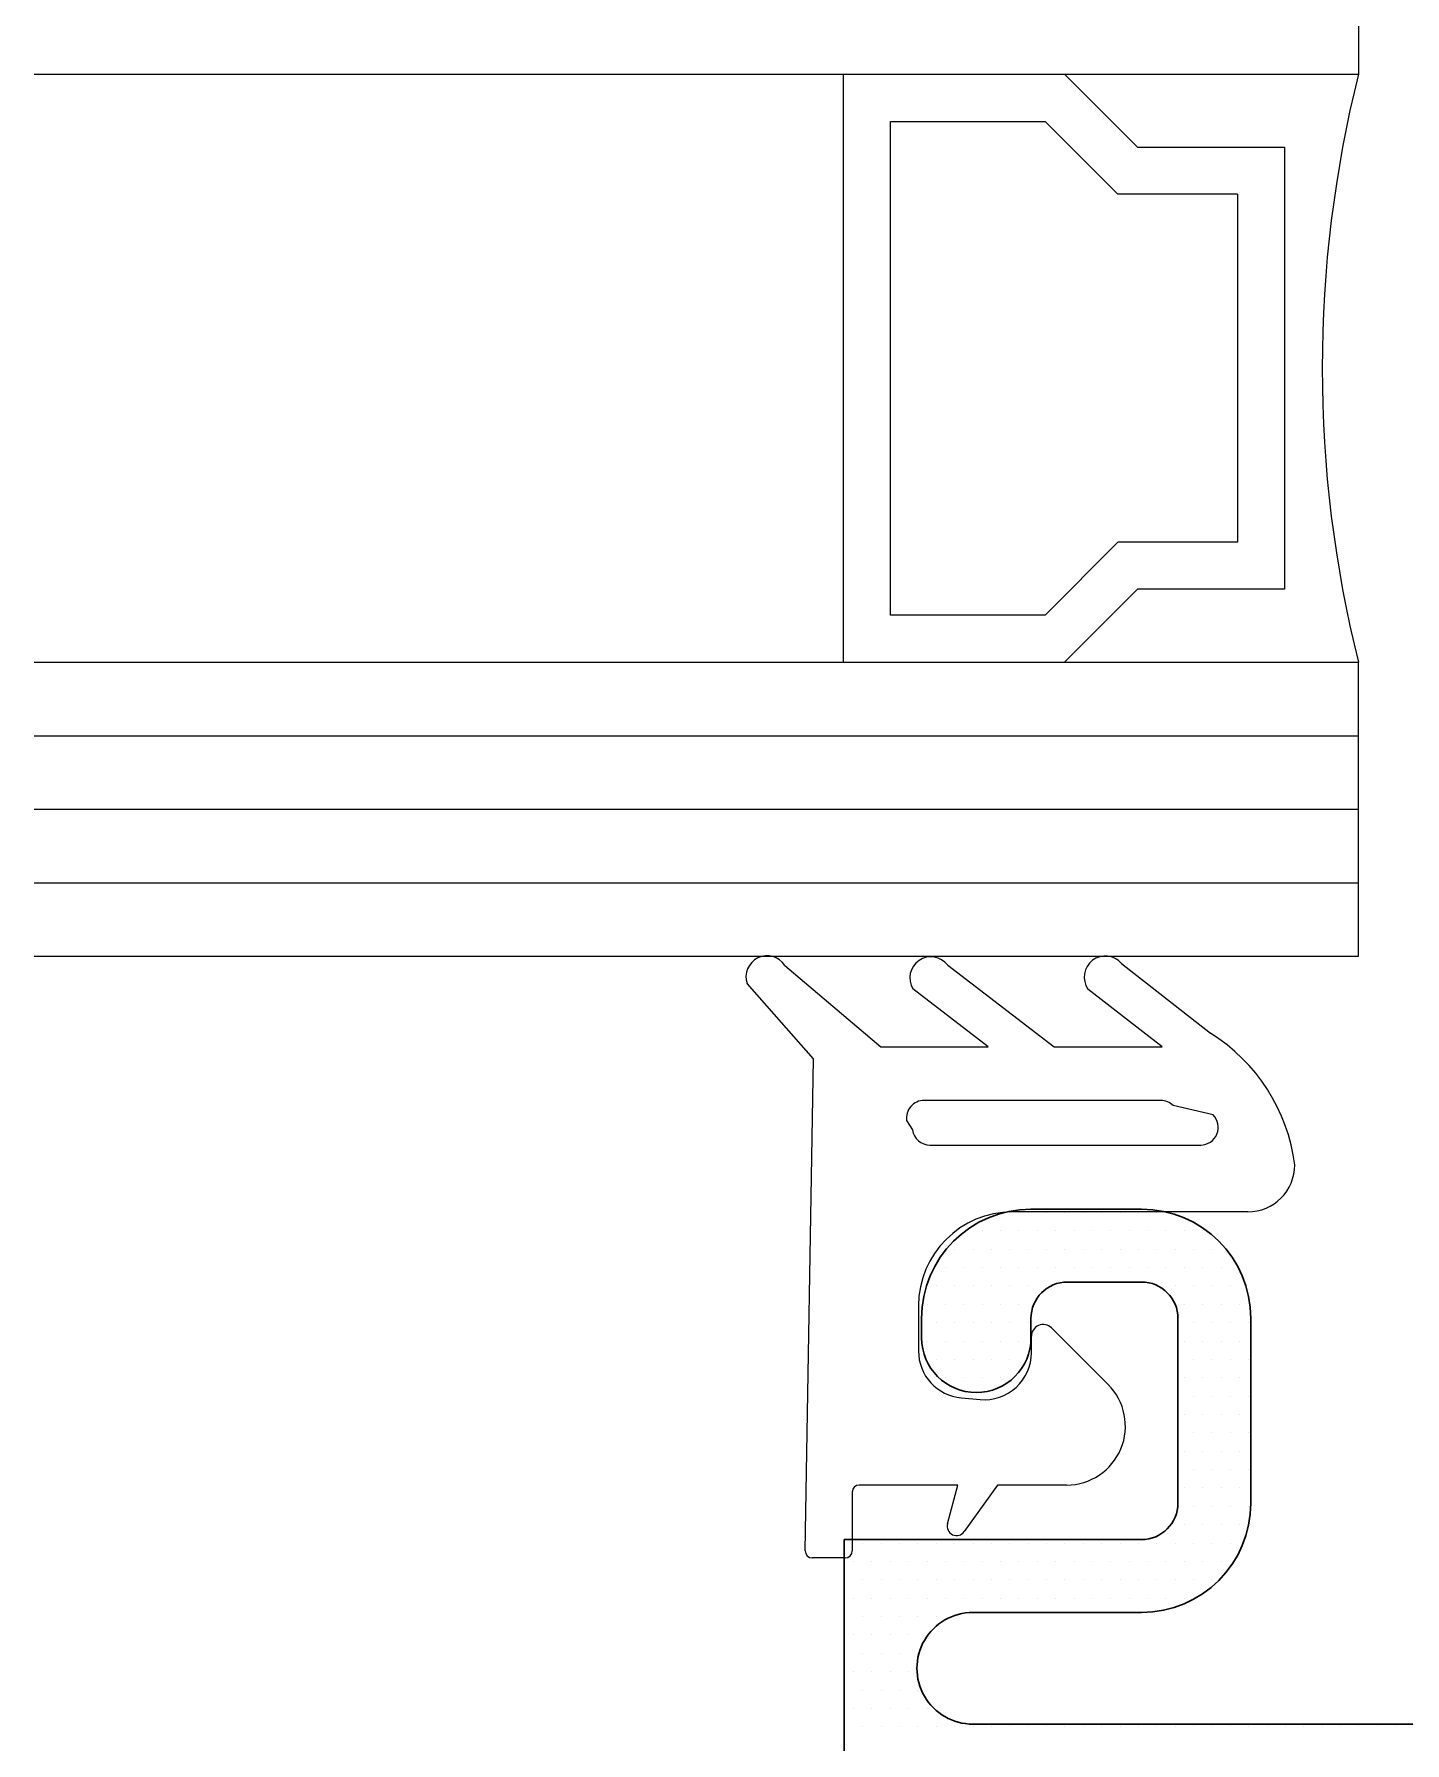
# Model space of a CAD drawing. Header units: inches. Extents: x 3.8 to 36.3, y 0.9 to 43.6.
# Drawn here: x 24.653 to 25.819, y 15.271 to 16.724 of the extents above; entities that cross this region are included whole.
import ezdxf

# ---------------------------------------------------------------- set-up
doc = ezdxf.new("R2010")
doc.units = ezdxf.units.IN
doc.header["$MEASUREMENT"] = 0
doc.layers.add('R-SWTS-DET1', color=1, linetype='Continuous')
doc.layers.add('R-SWTS-PAT1', color=5, linetype='Continuous')

msp = doc.modelspace()

# ---------------------------------------------------------------- linework, layer by layer
at = {"layer": 'R-SWTS-DET1'}
for p, q in [((25.77956, 16.93995), (25.77956, 16.68995)), ((24.65334, 16.68995), (25.77956, 16.68995)), ((25.34156, 16.18995), (25.34156, 16.68995)), ((25.59156, 16.62795), (25.52956, 16.68995)), ((25.38156, 16.22995), (25.38156, 16.64995)), ((25.38156, 16.64995), (25.51299, 16.64995)), ((25.51299, 16.64995), (25.57499, 16.58795)), ((25.59156, 16.62795), (25.71656, 16.62795)), ((25.71656, 16.62795), (25.71656, 16.25195)), ((25.67656, 16.58795), (25.57499, 16.58795)), ((25.67656, 16.58795), (25.67656, 16.29195)), ((25.57499, 16.29195), (25.51299, 16.22995)), ((25.67656, 16.29195), (25.57499, 16.29195)), ((25.59156, 16.25195), (25.52956, 16.18995)), ((25.71656, 16.25195), (25.59156, 16.25195)), ((25.51299, 16.22995), (25.38156, 16.22995)), ((24.65334, 16.18995), (25.77956, 16.18995)), ((25.77956, 15.93995), (25.77956, 16.18995)), ((24.65334, 16.12745), (25.77956, 16.12745)), ((24.65334, 16.06495), (25.77956, 16.06495)), ((24.65334, 16.00245), (25.77956, 16.00245)), ((24.65334, 15.93995), (25.77956, 15.93995)), ((25.29171, 15.93202), (25.37341, 15.86275)), ((25.43021, 15.93243), (25.52075, 15.86275)), ((25.578, 15.9337), (25.6536, 15.87444)), ((25.31597, 15.85269), (25.25963, 15.91661)), ((25.46451, 15.86275), (25.40066, 15.91222)), ((25.61256, 15.86275), (25.54951, 15.91198)), ((25.37341, 15.86275), (25.46451, 15.86275)), ((25.52075, 15.86275), (25.61256, 15.86275)), ((25.30906, 15.43423), (25.31597, 15.85269)), ((25.31597, 15.85269), (25.31597, 15.85269)), ((25.68537, 15.72252), (25.48537, 15.72252)), ((25.40537, 15.64252), (25.40537, 15.60418)), ((25.51844, 15.62384), (25.5667, 15.57558)), ((25.50137, 15.60278), (25.50137, 15.61677)), ((25.44188, 15.56433), (25.45788, 15.56293)), ((25.43893, 15.49023), (25.35506, 15.49023)), ((25.43011, 15.45729), (25.43893, 15.49023)), ((25.4725, 15.49023), (25.44436, 15.45059)), ((25.53135, 15.49023), (25.4725, 15.49023)), ((25.34906, 15.48423), (25.34906, 15.43423)), ((25.34306, 15.42823), (25.31506, 15.42823))]:
    msp.add_line(p, q, dxfattribs=at)
at = {"layer": 'R-SWTS-DET1', "lineweight": 25}
for p, q in [((25.61145, 15.8173), (25.41017, 15.8173)), ((25.65597, 15.80498), (25.62206, 15.81291)), ((25.39533, 15.80013), (25.40029, 15.79221)), ((25.41513, 15.77938), (25.64537, 15.77938))]:
    msp.add_line(p, q, dxfattribs=at)
at = {"layer": 'R-SWTS-DET1', "lineweight": 30}
for p, q in [((25.50106, 15.72486), (25.59506, 15.72486)), ((25.59506, 15.66286), (25.53206, 15.66286)), ((25.40806, 15.61536), (25.40806, 15.63186)), ((25.50106, 15.63186), (25.50106, 15.61536)), ((25.62606, 15.47486), (25.62606, 15.63186)), ((25.68806, 15.63186), (25.68806, 15.47486)), ((25.34206, 15.22486), (25.34206, 15.44386)), ((25.34206, 15.44386), (25.59506, 15.44386)), ((25.59506, 15.38186), (25.45156, 15.38186)), ((25.45156, 15.28686), (26.11106, 15.28686))]:
    msp.add_line(p, q, dxfattribs=at)
at = {"layer": 'R-SWTS-DET1'}
for centre, radius, start, end in [((26.77785, 16.43995), 1.02912, 165.94067, 194.05933), ((25.2766, 15.92238), 0.01792, 32.543, 198.79118), ((25.41597, 15.92154), 0.01792, 37.39772, 211.34331), ((25.56421, 15.92224), 0.01792, 39.73715, 214.91198), ((25.57213, 15.74323), 0.15445, 7.17693, 58.16455), ((25.68537, 15.76252), 0.04, 270, 0), ((25.48537, 15.64252), 0.08, 90, 180), ((25.51137, 15.61677), 0.01, 45, 180), ((25.44537, 15.60418), 0.04, 180, 265), ((25.46137, 15.60278), 0.04, 265, 0), ((25.53135, 15.54023), 0.05, 270, 45), ((25.35506, 15.48423), 0.006, 90, 180), ((25.43783, 15.45522), 0.008, 165, 324.62612), ((25.31506, 15.43423), 0.006, 180, 270), ((25.34306, 15.43423), 0.006, 270, 360)]:
    msp.add_arc(centre, radius, start, end, dxfattribs=at)
at = {"layer": 'R-SWTS-DET1', "lineweight": 25}
for centre, start, end in [((25.41017, 15.8023), 90, 188.31643), ((25.61145, 15.8023), 45, 90), ((25.64537, 15.79438), 270, 45), ((25.41513, 15.79438), 188.31643, 270)]:
    msp.add_arc(centre, 0.015, start, end, dxfattribs=at)
at = {"layer": 'R-SWTS-DET1', "lineweight": 30}
for centre, radius, start, end in [((25.50106, 15.63186), 0.093, 90.00042, 179.99983), ((25.59506, 15.63186), 0.093, 0.00017, 89.99958), ((25.53206, 15.63186), 0.031, 90, 180), ((25.59506, 15.63186), 0.031, 0, 90), ((25.45456, 15.61536), 0.0465, 180.00025, 359.99975), ((25.59506, 15.47486), 0.031, 270, 0), ((25.59506, 15.47486), 0.093, 270.00042, 359.99983), ((25.45156, 15.33436), 0.0475, 89.99984, 270.00016)]:
    msp.add_arc(centre, radius, start, end, dxfattribs=at)
at = {"layer": 'R-SWTS-PAT1'}
for p, q in [((25.48304, 15.72207), (25.48304, 15.72207)), ((25.49867, 15.72207), (25.49867, 15.72207)), ((25.51429, 15.72207), (25.51429, 15.72207)), ((25.52992, 15.72207), (25.52992, 15.72207)), ((25.54554, 15.72207), (25.54554, 15.72207)), ((25.56117, 15.72207), (25.56117, 15.72207)), ((25.57679, 15.72207), (25.57679, 15.72207)), ((25.59242, 15.72207), (25.59242, 15.72207)), ((25.60804, 15.72207), (25.60804, 15.72207)), ((25.4596, 15.70645), (25.4596, 15.70645)), ((25.47523, 15.70645), (25.47523, 15.70645)), ((25.49085, 15.70645), (25.49085, 15.70645)), ((25.50648, 15.70645), (25.50648, 15.70645)), ((25.5221, 15.70645), (25.5221, 15.70645)), ((25.53773, 15.70645), (25.53773, 15.70645)), ((25.55335, 15.70645), (25.55335, 15.70645)), ((25.56898, 15.70645), (25.56898, 15.70645)), ((25.5846, 15.70645), (25.5846, 15.70645)), ((25.60023, 15.70645), (25.60023, 15.70645)), ((25.61585, 15.70645), (25.61585, 15.70645)), ((25.63148, 15.70645), (25.63148, 15.70645)), ((25.6471, 15.70645), (25.6471, 15.70645)), ((25.43617, 15.69082), (25.43617, 15.69082)), ((25.45179, 15.69082), (25.45179, 15.69082)), ((25.46742, 15.69082), (25.46742, 15.69082)), ((25.48304, 15.69082), (25.48304, 15.69082)), ((25.49867, 15.69082), (25.49867, 15.69082)), ((25.51429, 15.69082), (25.51429, 15.69082)), ((25.52992, 15.69082), (25.52992, 15.69082)), ((25.54554, 15.69082), (25.54554, 15.69082)), ((25.56117, 15.69082), (25.56117, 15.69082)), ((25.57679, 15.69082), (25.57679, 15.69082)), ((25.59242, 15.69082), (25.59242, 15.69082)), ((25.60804, 15.69082), (25.60804, 15.69082)), ((25.62367, 15.69082), (25.62367, 15.69082)), ((25.63929, 15.69082), (25.63929, 15.69082)), ((25.65492, 15.69082), (25.65492, 15.69082)), ((25.42835, 15.6752), (25.42835, 15.6752)), ((25.44398, 15.6752), (25.44398, 15.6752)), ((25.4596, 15.6752), (25.4596, 15.6752)), ((25.47523, 15.6752), (25.47523, 15.6752)), ((25.49085, 15.6752), (25.49085, 15.6752)), ((25.50648, 15.6752), (25.50648, 15.6752)), ((25.5221, 15.6752), (25.5221, 15.6752)), ((25.53773, 15.6752), (25.53773, 15.6752)), ((25.55335, 15.6752), (25.55335, 15.6752)), ((25.56898, 15.6752), (25.56898, 15.6752)), ((25.5846, 15.6752), (25.5846, 15.6752)), ((25.60023, 15.6752), (25.60023, 15.6752)), ((25.61585, 15.6752), (25.61585, 15.6752)), ((25.63148, 15.6752), (25.63148, 15.6752)), ((25.6471, 15.6752), (25.6471, 15.6752)), ((25.66273, 15.6752), (25.66273, 15.6752)), ((25.42054, 15.65957), (25.42054, 15.65957)), ((25.43617, 15.65957), (25.43617, 15.65957)), ((25.45179, 15.65957), (25.45179, 15.65957)), ((25.46742, 15.65957), (25.46742, 15.65957)), ((25.48304, 15.65957), (25.48304, 15.65957)), ((25.49867, 15.65957), (25.49867, 15.65957)), ((25.51429, 15.65957), (25.51429, 15.65957)), ((25.62367, 15.65957), (25.62367, 15.65957)), ((25.63929, 15.65957), (25.63929, 15.65957)), ((25.65492, 15.65957), (25.65492, 15.65957)), ((25.67054, 15.65957), (25.67054, 15.65957)), ((25.41273, 15.64395), (25.41273, 15.64395)), ((25.42835, 15.64395), (25.42835, 15.64395)), ((25.44398, 15.64395), (25.44398, 15.64395)), ((25.4596, 15.64395), (25.4596, 15.64395)), ((25.47523, 15.64395), (25.47523, 15.64395)), ((25.49085, 15.64395), (25.49085, 15.64395)), ((25.63148, 15.64395), (25.63148, 15.64395)), ((25.6471, 15.64395), (25.6471, 15.64395)), ((25.66273, 15.64395), (25.66273, 15.64395)), ((25.67835, 15.64395), (25.67835, 15.64395)), ((25.42054, 15.62832), (25.42054, 15.62832)), ((25.43617, 15.62832), (25.43617, 15.62832)), ((25.45179, 15.62832), (25.45179, 15.62832)), ((25.46742, 15.62832), (25.46742, 15.62832)), ((25.48304, 15.62832), (25.48304, 15.62832)), ((25.49867, 15.62832), (25.49867, 15.62832)), ((25.63929, 15.62832), (25.63929, 15.62832)), ((25.65492, 15.62832), (25.65492, 15.62832)), ((25.67054, 15.62832), (25.67054, 15.62832)), ((25.68617, 15.62832), (25.68617, 15.62832)), ((25.41273, 15.6127), (25.41273, 15.6127)), ((25.42835, 15.6127), (25.42835, 15.6127)), ((25.44398, 15.6127), (25.44398, 15.6127)), ((25.4596, 15.6127), (25.4596, 15.6127)), ((25.47523, 15.6127), (25.47523, 15.6127)), ((25.49085, 15.6127), (25.49085, 15.6127)), ((25.63148, 15.6127), (25.63148, 15.6127)), ((25.6471, 15.6127), (25.6471, 15.6127)), ((25.66273, 15.6127), (25.66273, 15.6127)), ((25.67835, 15.6127), (25.67835, 15.6127)), ((25.42054, 15.59707), (25.42054, 15.59707)), ((25.43617, 15.59707), (25.43617, 15.59707)), ((25.45179, 15.59707), (25.45179, 15.59707)), ((25.46742, 15.59707), (25.46742, 15.59707)), ((25.48304, 15.59707), (25.48304, 15.59707)), ((25.63929, 15.59707), (25.63929, 15.59707)), ((25.65492, 15.59707), (25.65492, 15.59707)), ((25.67054, 15.59707), (25.67054, 15.59707)), ((25.68617, 15.59707), (25.68617, 15.59707)), ((25.42835, 15.58145), (25.42835, 15.58145)), ((25.44398, 15.58145), (25.44398, 15.58145)), ((25.4596, 15.58145), (25.4596, 15.58145)), ((25.47523, 15.58145), (25.47523, 15.58145)), ((25.63148, 15.58145), (25.63148, 15.58145)), ((25.6471, 15.58145), (25.6471, 15.58145)), ((25.66273, 15.58145), (25.66273, 15.58145)), ((25.67835, 15.58145), (25.67835, 15.58145)), ((25.63929, 15.56582), (25.63929, 15.56582)), ((25.65492, 15.56582), (25.65492, 15.56582)), ((25.67054, 15.56582), (25.67054, 15.56582)), ((25.68617, 15.56582), (25.68617, 15.56582)), ((25.63148, 15.5502), (25.63148, 15.5502)), ((25.6471, 15.5502), (25.6471, 15.5502)), ((25.66273, 15.5502), (25.66273, 15.5502)), ((25.67835, 15.5502), (25.67835, 15.5502)), ((25.63929, 15.53457), (25.63929, 15.53457)), ((25.65492, 15.53457), (25.65492, 15.53457)), ((25.67054, 15.53457), (25.67054, 15.53457)), ((25.68617, 15.53457), (25.68617, 15.53457)), ((25.63148, 15.51895), (25.63148, 15.51895)), ((25.6471, 15.51895), (25.6471, 15.51895)), ((25.66273, 15.51895), (25.66273, 15.51895)), ((25.67835, 15.51895), (25.67835, 15.51895)), ((25.63929, 15.50332), (25.63929, 15.50332)), ((25.65492, 15.50332), (25.65492, 15.50332)), ((25.67054, 15.50332), (25.67054, 15.50332)), ((25.68617, 15.50332), (25.68617, 15.50332)), ((25.63148, 15.4877), (25.63148, 15.4877)), ((25.6471, 15.4877), (25.6471, 15.4877)), ((25.66273, 15.4877), (25.66273, 15.4877)), ((25.67835, 15.4877), (25.67835, 15.4877)), ((25.63929, 15.47207), (25.63929, 15.47207)), ((25.65492, 15.47207), (25.65492, 15.47207)), ((25.67054, 15.47207), (25.67054, 15.47207)), ((25.68617, 15.47207), (25.68617, 15.47207)), ((25.63148, 15.45645), (25.63148, 15.45645)), ((25.6471, 15.45645), (25.6471, 15.45645)), ((25.66273, 15.45645), (25.66273, 15.45645)), ((25.67835, 15.45645), (25.67835, 15.45645)), ((25.34242, 15.44082), (25.34242, 15.44082)), ((25.35804, 15.44082), (25.35804, 15.44082)), ((25.37367, 15.44082), (25.37367, 15.44082)), ((25.38929, 15.44082), (25.38929, 15.44082)), ((25.40492, 15.44082), (25.40492, 15.44082)), ((25.42054, 15.44082), (25.42054, 15.44082)), ((25.43617, 15.44082), (25.43617, 15.44082)), ((25.45179, 15.44082), (25.45179, 15.44082)), ((25.46742, 15.44082), (25.46742, 15.44082)), ((25.48304, 15.44082), (25.48304, 15.44082)), ((25.49867, 15.44082), (25.49867, 15.44082)), ((25.51429, 15.44082), (25.51429, 15.44082)), ((25.52992, 15.44082), (25.52992, 15.44082)), ((25.54554, 15.44082), (25.54554, 15.44082)), ((25.56117, 15.44082), (25.56117, 15.44082)), ((25.57679, 15.44082), (25.57679, 15.44082)), ((25.59242, 15.44082), (25.59242, 15.44082)), ((25.60804, 15.44082), (25.60804, 15.44082)), ((25.62367, 15.44082), (25.62367, 15.44082)), ((25.63929, 15.44082), (25.63929, 15.44082)), ((25.65492, 15.44082), (25.65492, 15.44082)), ((25.67054, 15.44082), (25.67054, 15.44082)), ((25.35023, 15.4252), (25.35023, 15.4252)), ((25.36585, 15.4252), (25.36585, 15.4252)), ((25.38148, 15.4252), (25.38148, 15.4252)), ((25.3971, 15.4252), (25.3971, 15.4252)), ((25.41273, 15.4252), (25.41273, 15.4252)), ((25.42835, 15.4252), (25.42835, 15.4252)), ((25.44398, 15.4252), (25.44398, 15.4252)), ((25.4596, 15.4252), (25.4596, 15.4252)), ((25.47523, 15.4252), (25.47523, 15.4252)), ((25.49085, 15.4252), (25.49085, 15.4252)), ((25.50648, 15.4252), (25.50648, 15.4252)), ((25.5221, 15.4252), (25.5221, 15.4252)), ((25.53773, 15.4252), (25.53773, 15.4252)), ((25.55335, 15.4252), (25.55335, 15.4252)), ((25.56898, 15.4252), (25.56898, 15.4252)), ((25.5846, 15.4252), (25.5846, 15.4252)), ((25.60023, 15.4252), (25.60023, 15.4252)), ((25.61585, 15.4252), (25.61585, 15.4252)), ((25.63148, 15.4252), (25.63148, 15.4252)), ((25.6471, 15.4252), (25.6471, 15.4252)), ((25.66273, 15.4252), (25.66273, 15.4252)), ((25.34242, 15.40957), (25.34242, 15.40957)), ((25.35804, 15.40957), (25.35804, 15.40957)), ((25.37367, 15.40957), (25.37367, 15.40957)), ((25.38929, 15.40957), (25.38929, 15.40957)), ((25.40492, 15.40957), (25.40492, 15.40957)), ((25.42054, 15.40957), (25.42054, 15.40957)), ((25.43617, 15.40957), (25.43617, 15.40957)), ((25.45179, 15.40957), (25.45179, 15.40957)), ((25.46742, 15.40957), (25.46742, 15.40957)), ((25.48304, 15.40957), (25.48304, 15.40957)), ((25.49867, 15.40957), (25.49867, 15.40957)), ((25.51429, 15.40957), (25.51429, 15.40957)), ((25.52992, 15.40957), (25.52992, 15.40957)), ((25.54554, 15.40957), (25.54554, 15.40957)), ((25.56117, 15.40957), (25.56117, 15.40957)), ((25.57679, 15.40957), (25.57679, 15.40957)), ((25.59242, 15.40957), (25.59242, 15.40957)), ((25.60804, 15.40957), (25.60804, 15.40957)), ((25.62367, 15.40957), (25.62367, 15.40957)), ((25.63929, 15.40957), (25.63929, 15.40957)), ((25.65492, 15.40957), (25.65492, 15.40957)), ((25.35023, 15.39395), (25.35023, 15.39395)), ((25.36585, 15.39395), (25.36585, 15.39395)), ((25.38148, 15.39395), (25.38148, 15.39395)), ((25.3971, 15.39395), (25.3971, 15.39395)), ((25.41273, 15.39395), (25.41273, 15.39395)), ((25.42835, 15.39395), (25.42835, 15.39395)), ((25.44398, 15.39395), (25.44398, 15.39395)), ((25.4596, 15.39395), (25.4596, 15.39395)), ((25.47523, 15.39395), (25.47523, 15.39395)), ((25.49085, 15.39395), (25.49085, 15.39395)), ((25.50648, 15.39395), (25.50648, 15.39395)), ((25.5221, 15.39395), (25.5221, 15.39395)), ((25.53773, 15.39395), (25.53773, 15.39395)), ((25.55335, 15.39395), (25.55335, 15.39395)), ((25.56898, 15.39395), (25.56898, 15.39395)), ((25.5846, 15.39395), (25.5846, 15.39395)), ((25.60023, 15.39395), (25.60023, 15.39395)), ((25.61585, 15.39395), (25.61585, 15.39395)), ((25.63148, 15.39395), (25.63148, 15.39395)), ((25.34242, 15.37832), (25.34242, 15.37832)), ((25.35804, 15.37832), (25.35804, 15.37832)), ((25.37367, 15.37832), (25.37367, 15.37832)), ((25.38929, 15.37832), (25.38929, 15.37832)), ((25.40492, 15.37832), (25.40492, 15.37832)), ((25.42054, 15.37832), (25.42054, 15.37832)), ((25.35023, 15.3627), (25.35023, 15.3627)), ((25.36585, 15.3627), (25.36585, 15.3627)), ((25.38148, 15.3627), (25.38148, 15.3627)), ((25.3971, 15.3627), (25.3971, 15.3627)), ((25.41273, 15.3627), (25.41273, 15.3627)), ((25.34242, 15.34707), (25.34242, 15.34707)), ((25.35804, 15.34707), (25.35804, 15.34707)), ((25.37367, 15.34707), (25.37367, 15.34707)), ((25.38929, 15.34707), (25.38929, 15.34707)), ((25.40492, 15.34707), (25.40492, 15.34707)), ((25.35023, 15.33145), (25.35023, 15.33145)), ((25.36585, 15.33145), (25.36585, 15.33145)), ((25.38148, 15.33145), (25.38148, 15.33145)), ((25.3971, 15.33145), (25.3971, 15.33145)), ((25.34242, 15.31582), (25.34242, 15.31582)), ((25.35804, 15.31582), (25.35804, 15.31582)), ((25.37367, 15.31582), (25.37367, 15.31582)), ((25.38929, 15.31582), (25.38929, 15.31582)), ((25.40492, 15.31582), (25.40492, 15.31582)), ((25.35023, 15.3002), (25.35023, 15.3002)), ((25.36585, 15.3002), (25.36585, 15.3002)), ((25.38148, 15.3002), (25.38148, 15.3002)), ((25.3971, 15.3002), (25.3971, 15.3002)), ((25.41273, 15.3002), (25.41273, 15.3002)), ((25.34242, 15.28457), (25.34242, 15.28457)), ((25.35804, 15.28457), (25.35804, 15.28457)), ((25.37367, 15.28457), (25.37367, 15.28457)), ((25.38929, 15.28457), (25.38929, 15.28457)), ((25.40492, 15.28457), (25.40492, 15.28457)), ((25.42054, 15.28457), (25.42054, 15.28457)), ((25.43617, 15.28457), (25.43617, 15.28457)), ((25.45179, 15.28457), (25.45179, 15.28457)), ((25.46742, 15.28457), (25.46742, 15.28457)), ((25.48304, 15.28457), (25.48304, 15.28457)), ((25.49867, 15.28457), (25.49867, 15.28457)), ((25.51429, 15.28457), (25.51429, 15.28457)), ((25.52992, 15.28457), (25.52992, 15.28457)), ((25.54554, 15.28457), (25.54554, 15.28457)), ((25.56117, 15.28457), (25.56117, 15.28457)), ((25.57679, 15.28457), (25.57679, 15.28457)), ((25.59242, 15.28457), (25.59242, 15.28457)), ((25.60804, 15.28457), (25.60804, 15.28457)), ((25.62367, 15.28457), (25.62367, 15.28457)), ((25.63929, 15.28457), (25.63929, 15.28457)), ((25.65492, 15.28457), (25.65492, 15.28457)), ((25.67054, 15.28457), (25.67054, 15.28457)), ((25.68617, 15.28457), (25.68617, 15.28457)), ((25.70179, 15.28457), (25.70179, 15.28457)), ((25.71742, 15.28457), (25.71742, 15.28457)), ((25.73304, 15.28457), (25.73304, 15.28457)), ((25.74867, 15.28457), (25.74867, 15.28457)), ((25.76429, 15.28457), (25.76429, 15.28457)), ((25.77992, 15.28457), (25.77992, 15.28457)), ((25.79554, 15.28457), (25.79554, 15.28457)), ((25.81117, 15.28457), (25.81117, 15.28457))]:
    msp.add_line(p, q, dxfattribs=at)

doc.saveas('drawing.dxf')
